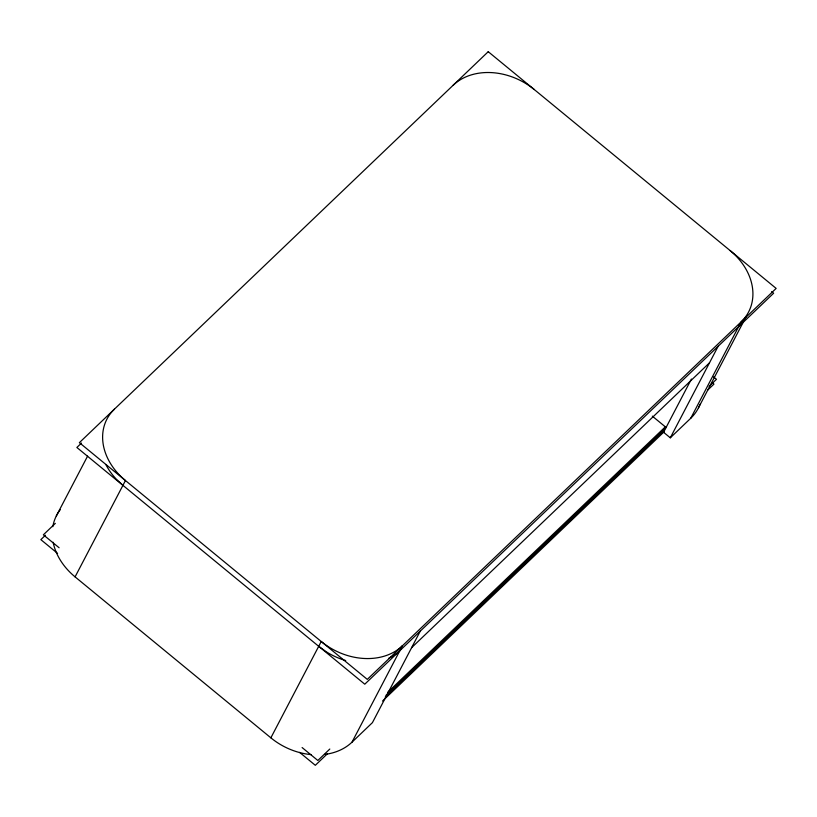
<?xml version="1.0" encoding="UTF-8"?>
<svg xmlns="http://www.w3.org/2000/svg" width="817" height="817" viewBox="0 0 817 817"><rect width="100%" height="100%" fill="white"/><g stroke="black" fill="none" stroke-linecap="round" stroke-linejoin="round"><path stroke-width="1.23" d="M56.291 516.007L87.593 456.131M311.44 754.642A60.397 47.529 27.6 0 1 270.866 737.833L75.082 576.873L125.45 480.539A60.397 47.529 27.6 0 1 114.431 409.154M270.866 737.833L321.224 641.498A60.397 47.529 27.6 0 0 402.342 645.869L351.974 742.204L350.564 743.48A60.397 47.529 27.6 0 1 324.737 754.428M420.265 631.133L372.419 722.647L351.974 742.204M385.226 697.095L662.812 431.652L665.334 426.831L387.738 692.275M663.578 432.285L691.417 379.047M662.812 431.652L670.297 437.81L718.143 346.285M670.297 437.81L690.743 418.253L741.101 321.929A60.397 47.529 27.6 0 0 730.081 250.543M698.525 407.734L743.409 321.867M739.926 325.391L738.588 326.739A60.397 47.529 27.6 0 0 746.37 316.22M690.743 418.253L692.081 416.905A60.397 47.529 27.6 0 0 700.016 404.313M81.465 443.08L76.869 447.481L364.78 684.197L773.628 293.232L771.657 291.608M55.331 523.37L43.372 534.818L59.11 547.758M45.456 535.227L40.85 539.639L57.578 553.385M411.635 647.646L709.513 362.799M329.813 749.036L317.844 760.484L302.106 747.545M385.971 695.338L665.845 427.71M709.115 386.339L716.478 379.292L713.527 376.872M327.29 753.856L315.321 765.304L299.584 752.355M382.53 701.037L664.241 431.652M707.512 390.271L713.956 384.113L711.995 382.489M398.4 651.966L399.819 650.679A60.397 47.529 27.6 0 1 388.575 658.359M318.712 646.318L326.351 651.833A60.397 47.529 27.6 0 0 345.693 660.555M652.323 416.139L666.1 427.465M122.928 485.359L116.157 479.017A60.397 47.529 27.6 0 1 105.832 464.505M75.082 576.873A60.397 47.529 27.6 0 1 53.136 542.263M52.819 526.689A60.397 47.529 27.6 0 1 60.274 509.696M453.19 85.213A60.397 47.529 27.6 0 1 534.308 89.574M488.239 51.696L79.382 442.661L367.293 679.376L776.15 288.411L488.239 51.696"/></g></svg>
